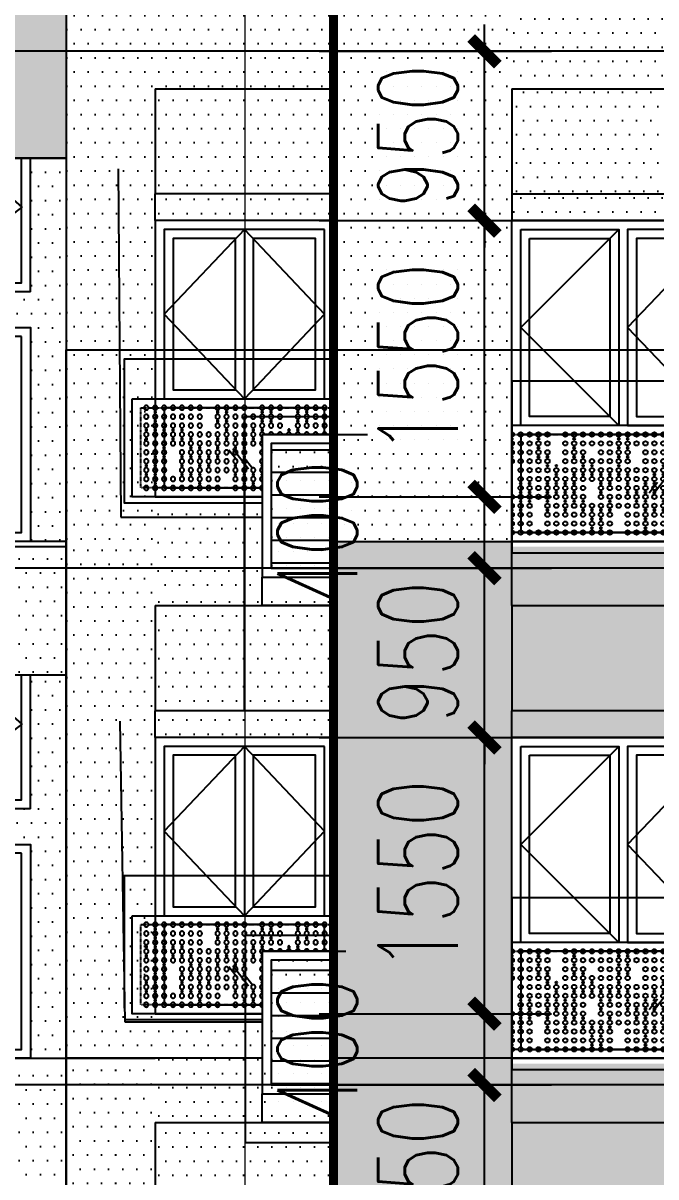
# Model space of a CAD drawing. Header units: millimetres. Extents: x 43 to 235305, y 0 to 139712.
# Drawn here: x 120008 to 123558, y 123375 to 129850 of the extents above; entities that cross this region are included whole.
import ezdxf
from ezdxf.xclip import XClip

# ---------------------------------------------------------------- set-up
doc = ezdxf.new("R2010")
doc.units = ezdxf.units.MM
doc.header["$XCLIPFRAME"] = 2
for name, pattern in [('CONTINOUS', [0]), ('DASH', [0.35, 0.25, -0.1]), ('DOTE', [2.4200000000000004, 2, -0.2, 0.02, -0.2]), ('HIDDEN', [7.5, 5, -2.5])]:
    doc.linetypes.add(name, pattern=pattern)
for name, color, linetype in [('A-AXIS', 1, 'DOTE'), ('A-DRWD-DIMS', 144, 'Continuous'), ('A-ELEV-DRWD', 130, 'Continuous'), ('A-ELEV-LINE', 30, 'Continuous'), ('A-ELEV-LINE1', 33, 'Continuous'), ('A-ELEV-LINE2', 55, 'Continuous'), ('A-ELEV-OPEN', 253, 'Continuous'), ('A-ELEV-OUT2', 6, 'CONTINOUS'), ('A-ELEV-PATT', 55, 'Continuous'), ('A-ELEV-SHUT', 215, 'Continuous'), ('A-HATH1', 251, 'Continuous'), ('A-WALL', 2, 'Continuous'), ('D-Hole', 8, 'HIDDEN'), ('DIM_IDEN', 3, 'Continuous'), ('Sun', 138, 'Continuous'), ('Window_detail', 165, 'Continuous')]:
    doc.layers.add(name, color=color, linetype=linetype)
doc.styles.add('_TCH_DIM_T3', font='SIMPLEX', dxfattribs={"width": 0.7058823529411767, "bigfont": 'GBCBIG'})
doc.dimstyles.new('_TCH_ARCH&&150', dxfattribs={"dimtxt": 446.25, "dimasz": 150, "dimexe": 375, "dimexo": 450, "dimgap": 150, "dimtad": 1, "dimdec": 0, "dimzin": 0, "dimdsep": 46, "dimtxsty": '_TCH_DIM_T3', "dimblk": 'ARCHTICK', "dimcen": 0.09, "dimclrt": 7, "dimazin": 2, "dimtfac": 1, "dimtdec": 0, "dimtix": 1, "dimtmove": 2, "dimatfit": 3, "dimfxl": 1, "dimtolj": 1, "dimtzin": 0, "dimarcsym": 0})

# ---------------------------------------------------------------- blocks, each defined once
blk = doc.blocks.new('A$C22E85F1C')
at = {"layer": 'A-HATH1'}
h = blk.add_hatch(dxfattribs=at)
h.set_pattern_fill('DOTS', color=256, scale=50, style=0)
h.set_pattern_definition([(7.016477563892661e-15, (-3749.999647964316, 750.0000996689196), (39.6875, 79.375), [0, -79.375])])
h.paths.add_polyline_path([(4650.000423662656, 10900.00055264507), (-2749.9996084866, 10950.00055264501), (-2749.9996084866, 7950.000091635797), (-2749.9996084866, 4950.000099668512), (-3749.99957633845, 4950.000099668512), (-3749.999647964316, 2900.000375764328), (-1499.999728325114, 2900.000375764328), (-1499.999728325172, 750.0000996689196), (50.00042419036618, 750.0000997107127), (50.00042413652409, 2900.000099751283), (50.0004241365823, 4050.000099751283), (950.0004241006682, 4050.000099751283), (950.0004241007264, 7950.000099669094), (4650.000423662656, 7950.000099669094)])
blk = doc.blocks.new('A$C25156A68')
at = {"layer": 'A-ELEV-PATT'}
h = blk.add_hatch(dxfattribs=at)
h.set_pattern_fill('ANSI31', color=256, scale=80, angle=135, style=0)
h.set_pattern_definition([(180, (-96021.55475567048, 77543.15562323859), (-2.131628207280301e-14, -127), [])])
h.paths.add_polyline_path([(50.00002816447522, 850.00000803289), (550.0000281643588, 850.00000803289), (550.0000281860121, 150.00000803289), (50.00002818601206, 150.00000803289)])
at = {"layer": 'A-ELEV-LINE'}
blk.add_lwpolyline([(2.818601205945015e-05, 99.99999999988358), (2.818601205945015e-05, -60.00000000011642), (600.0000281860121, -60.00000000011642), (600.0000281860121, 99.99999999988358)], close=True, dxfattribs=at)
at = {"layer": 'A-ELEV-SHUT'}
for points in [[(2.816447522491217e-05, 900.00000803289), (600.0000281643588, 900.00000803289), (600.0000281860121, 100.00000803289), (2.818601205945015e-05, 100.00000803289)], [(50.00002816447522, 850.00000803289), (550.0000281643588, 850.00000803289), (550.0000281860121, 150.00000803289), (50.00002818601206, 150.00000803289)]]:
    blk.add_lwpolyline(points, close=True, dxfattribs=at)
blk = doc.blocks.new('GGGG')
at = {"layer": 'A-ELEV-OPEN'}
for p, q in [((-176.0290317090694, -227.4544437791919), (0, 0)), ((-127.9908184655942, -95.66718616965227), (-220.3852467753459, -215.0538753734436)), ((-48.03821324394085, -131.787257609365), (44.356215065578, -12.40056840592297))]:
    blk.add_line(p, q, dxfattribs=at)
blk = doc.blocks.new('A$C26D120F1')
blk.add_circle((0, 0), 12.5)
blk = doc.blocks.new('A$C51B9566A')
at = {"layer": 'Sun'}
blk.add_lwpolyline([(1260, 550), (0, 550), (0, 0), (1260, 0)], close=True, dxfattribs=at)
at = {"layer": 'Sun', "color": 8, "linetype": 'DASH', "ltscale": 0.2}
blk.add_lwpolyline([(1210, 500), (50, 500), (50, 50), (1210, 50)], close=True, dxfattribs=at)
at = {"layer": 'Sun'}
for centre in [(80, 475), (130, 475), (280, 475), (330, 475), (480, 475), (530, 475), (730, 475), (780, 475), (1130, 475), (80, 425), (130, 425), (280, 425), (330, 425), (480, 425), (530, 425), (730, 425), (780, 425), (1130, 425), (80, 375), (80, 325), (330, 375), (380, 375), (380, 325), (480, 325), (530, 375), (530, 325), (580, 375), (580, 325), (630, 325), (680, 325), (730, 375), (730, 325), (780, 325), (930, 325), (980, 375), (980, 325), (1030, 375), (1030, 325), (1080, 375), (1130, 375), (1180, 375), (1180, 325), (80, 275), (180, 275), (230, 275), (330, 275), (380, 275), (430, 275), (480, 275), (630, 275), (680, 275), (780, 275), (880, 275), (930, 275), (1080, 275), (180, 225), (230, 225), (330, 225), (380, 225), (430, 225), (480, 225), (630, 225), (780, 225), (830, 225), (880, 225), (930, 225), (980, 225), (1080, 225), (1130, 225), (130, 125), (180, 175), (180, 125), (230, 175), (330, 175), (330, 125), (430, 175), (430, 125), (480, 175), (530, 175), (530, 125), (580, 125), (630, 125), (680, 175), (680, 125), (830, 175), (880, 175), (880, 125), (930, 125), (980, 175), (980, 125), (1130, 175), (1130, 125), (1180, 175), (1180, 125), (130, 75), (580, 75), (630, 75), (880, 75), (1130, 75)]:
    blk.add_circle(centre, 5, dxfattribs=at)
for p in [(80, 500), (80, 450), (130, 500), (130, 450), (180, 500), (180, 450), (230, 500), (230, 450), (280, 500), (280, 450), (330, 500), (330, 450), (430, 500), (430, 450), (480, 500), (480, 450), (530, 500), (530, 450), (580, 450), (630, 500), (630, 450), (680, 500), (680, 450), (730, 500), (730, 450), (780, 500), (780, 450), (880, 500), (880, 450), (930, 500), (930, 450), (980, 500), (980, 450), (1030, 500), (1030, 450), (1080, 500), (1080, 450), (1130, 500), (1130, 450), (1180, 500), (1180, 450), (80, 400), (130, 400), (180, 400), (230, 400), (280, 400), (330, 400), (430, 400), (480, 400), (530, 400), (580, 400), (630, 400), (680, 400), (730, 400), (780, 400), (880, 400), (930, 400), (980, 400), (1030, 400), (1080, 400), (1130, 400), (1180, 400), (80, 350), (180, 350), (230, 350), (280, 350), (330, 350), (380, 350), (430, 350), (480, 350), (530, 350), (580, 350), (630, 350), (680, 350), (730, 350), (780, 350), (830, 350), (880, 350), (930, 350), (980, 350), (1030, 350), (1080, 350), (1130, 350), (1180, 350), (80, 300), (80, 250), (180, 300), (180, 250), (230, 300), (230, 250), (280, 300), (280, 250), (330, 300), (330, 250), (380, 300), (380, 250), (430, 300), (430, 250), (480, 300), (480, 250), (530, 300), (530, 250), (580, 300), (630, 300), (630, 250), (680, 300), (680, 250), (730, 300), (730, 250), (780, 300), (780, 250), (830, 300), (830, 250), (880, 300), (880, 250), (930, 300), (930, 250), (980, 300), (980, 250), (1030, 300), (1080, 300), (1080, 250), (1130, 300), (1130, 250), (1180, 300), (1180, 250), (80, 200), (130, 200), (180, 200), (230, 200), (280, 200), (330, 200), (380, 200), (430, 200), (480, 200), (530, 200), (630, 200), (680, 200), (730, 200), (780, 200), (830, 200), (880, 200), (930, 200), (980, 200), (1080, 200), (1130, 200), (1180, 200), (80, 150), (130, 150), (180, 150), (230, 150), (330, 150), (380, 150), (430, 150), (480, 150), (530, 150), (580, 150), (630, 150), (680, 150), (730, 150), (780, 150), (830, 150), (880, 150), (930, 150), (980, 150), (1080, 150), (1130, 150), (1180, 150), (80, 100), (130, 100), (180, 100), (230, 100), (330, 100), (380, 100), (430, 100), (480, 100), (530, 100), (580, 100), (630, 100), (680, 100), (780, 100), (830, 100), (880, 100), (930, 100), (980, 100), (1030, 100), (1080, 100), (1130, 100), (1180, 100), (80, 50), (130, 50), (180, 50), (230, 50), (280, 50), (330, 50), (380, 50), (430, 50), (480, 50), (530, 50), (580, 50), (630, 50), (680, 50), (780, 50), (830, 50), (880, 50), (930, 50), (980, 50), (1030, 50), (1080, 50), (1130, 50), (1180, 50)]:
    blk.add_blockref('A$C26D120F1', p, dxfattribs=at)
blk = doc.blocks.new('A$C448F658A')
at = {"layer": 'A-ELEV-DRWD'}
blk.add_line((499.9996489819023, 1699.999977486004), (499.9996489817859, 749.9999764795648), dxfattribs=at)
for points in [[(49.9996489463374, 1699.999977486063), (949.999649017991, 1699.999977486063), (949.9996490178746, 749.9999764796521), (49.99964894622099, 749.9999764796521)], [(49.99964894674486, 699.9999764795939), (949.9996489464538, 699.9999764795939), (949.9996489464538, 249.9999754512974), (49.99964894697769, 249.9999754512974)]]:
    blk.add_lwpolyline(points, close=True, dxfattribs=at)
for points in [[(449.9996489817859, 799.9999764795648), (99.99964894622099, 799.9999764796521), (99.9996489463374, 1649.999977486063), (449.9996489819023, 1649.999977486004), (449.9996489817859, 799.9999764795648)], [(549.9996489817859, 799.9999764795648), (549.9996489819023, 1649.999977486004), (899.999649017991, 1649.999977486063), (899.9996490178746, 799.9999764796521), (549.9996489817859, 799.9999764795648)]]:
    blk.add_lwpolyline(points, dxfattribs=at)
at = {"layer": 'A-ELEV-LINE1'}
blk.add_lwpolyline([(-0.000351053022313863, 199.9999774875178), (-0.0003510536625981331, 1749.999977486237), (999.9996489463374, 1749.999977486237), (999.999648946512, 199.9999774875178), (-0.000351053022313863, 199.9999774875178)], dxfattribs=at)
at = {"layer": 'A-ELEV-OPEN'}
for points in [[(499.9996489819023, 1699.999977486004), (49.99964894627919, 1224.999976982857), (499.9996489817859, 749.9999764796521)], [(499.9996489819023, 1699.999977486004), (949.9996490179328, 1224.999976982857), (499.9996489820187, 749.9999764796521)]]:
    blk.add_lwpolyline(points, dxfattribs=at)
at = {"layer": 'A-ELEV-DRWD', "xscale": 0.5, "yscale": 0.5, "zscale": 0.5}
blk.add_blockref('GGGG', (564.6345764442231, 469.0350067435356), dxfattribs=at)
at = {"layer": 'Sun'}
ref = blk.add_blockref('A$C51B9566A', (-130.000351053488, 199.9999774875178), dxfattribs=at)
XClip(ref).set_block_clipping_path([(130.00000000020373, -35.01187695679255), (1301.5942964869027, 774.9999999994179)])
blk = doc.blocks.new('A$C357E671F')
at = {"layer": 'D-Hole', "ltscale": 0.02}
blk.add_line((1055.071095904917, 550), (1055.071095904917, 150.0000000001455), dxfattribs=at)
at = {"layer": 'Sun'}
blk.add_lwpolyline([(2060, 600), (0, 600), (0, -50), (2060, -50)], close=True, dxfattribs=at)
at = {"layer": 'Sun', "color": 8, "linetype": 'DASH', "ltscale": 0.2}
for points in [[(50.07109590491746, 550), (2010.071095904917, 550), (2010.071095904917, 0), (50.07109590491746, 0)], [(1005.071095904976, 550), (1055.071095904917, 550), (1055.071095904917, 0), (1005.071095904976, 0)]]:
    blk.add_lwpolyline(points, close=True, dxfattribs=at)
at = {"layer": 'Sun'}
for centre in [(130, 525), (280, 525), (480, 525), (730, 525), (780, 525), (1130, 525), (1230, 525), (1380, 525), (1630, 525), (1730, 525), (1880, 525), (130, 475), (280, 475), (480, 475), (730, 475), (780, 475), (1130, 475), (1230, 475), (1380, 475), (1630, 475), (1730, 475), (1880, 475), (80, 425), (130, 425), (280, 425), (330, 425), (480, 425), (530, 425), (730, 425), (780, 425), (1130, 425), (1230, 425), (1280, 425), (1380, 425), (1430, 425), (1580, 425), (1630, 425), (1680, 425), (1730, 425), (1780, 425), (1880, 425), (80, 375), (80, 325), (330, 375), (380, 375), (380, 325), (480, 325), (530, 375), (530, 325), (580, 375), (580, 325), (630, 325), (680, 325), (730, 375), (730, 325), (780, 325), (930, 325), (980, 375), (980, 325), (1030, 375), (1030, 325), (1080, 375), (1130, 375), (1230, 375), (1280, 375), (1280, 325), (1330, 325), (1380, 375), (1430, 375), (1430, 325), (1480, 375), (1480, 325), (1580, 375), (1630, 375), (1680, 375), (1780, 375), (1780, 325), (1830, 375), (1830, 325), (1880, 375), (1980, 325), (80, 275), (180, 275), (230, 275), (330, 275), (380, 275), (430, 275), (480, 275), (630, 275), (680, 275), (780, 275), (880, 275), (930, 275), (1480, 275), (1530, 275), (1780, 275), (1830, 275), (1930, 275), (1980, 275), (180, 225), (230, 225), (330, 225), (380, 225), (430, 225), (480, 225), (630, 225), (780, 225), (830, 225), (880, 225), (930, 225), (980, 225), (1230, 225), (1380, 225), (1530, 225), (1580, 225), (1730, 225), (1780, 225), (1930, 225), (1980, 225), (130, 125), (180, 175), (180, 125), (230, 175), (330, 175), (330, 125), (430, 175), (430, 125), (480, 175), (530, 175), (530, 125), (580, 125), (630, 125), (680, 175), (680, 125), (830, 175), (880, 175), (880, 125), (930, 125), (980, 175), (980, 125), (1130, 125), (1180, 175), (1180, 125), (1230, 175), (1280, 175), (1280, 125), (1330, 175), (1330, 125), (1380, 175), (1380, 125), (1530, 175), (1580, 175), (1580, 125), (1630, 175), (1630, 125), (1680, 125), (1730, 175), (1730, 125), (1880, 175), (1880, 125), (1980, 125), (130, 75), (580, 75), (630, 75), (880, 75), (1130, 75), (1630, 75), (1680, 75), (1880, 75), (1980, 75), (130, 25), (580, 25), (630, 25), (880, 25), (1130, 25), (1630, 25), (1680, 25), (1880, 25), (1980, 25)]:
    blk.add_circle(centre, 5, dxfattribs=at)
for p in [(80, 550), (130, 550), (180, 550), (230, 550), (280, 550), (330, 550), (430, 550), (480, 550), (530, 550), (580, 550), (630, 550), (680, 550), (730, 550), (780, 550), (830, 550), (880, 550), (930, 550), (980, 550), (1030, 550), (1080, 550), (1130, 550), (1180, 550), (1230, 550), (1280, 550), (1330, 550), (1380, 550), (1430, 550), (1480, 550), (1530, 550), (1630, 550), (1680, 550), (1730, 550), (1780, 550), (1830, 550), (1880, 550), (1930, 550), (1980, 550), (80, 500), (80, 450), (130, 500), (130, 450), (180, 500), (180, 450), (230, 500), (230, 450), (280, 500), (280, 450), (330, 500), (330, 450), (430, 500), (430, 450), (480, 500), (480, 450), (530, 500), (530, 450), (580, 500), (630, 500), (630, 450), (680, 500), (680, 450), (730, 500), (730, 450), (780, 500), (780, 450), (830, 500), (880, 500), (880, 450), (930, 500), (930, 450), (980, 500), (980, 450), (1030, 500), (1030, 450), (1080, 500), (1080, 450), (1130, 500), (1130, 450), (1180, 500), (1180, 450), (1230, 500), (1230, 450), (1280, 500), (1280, 450), (1330, 500), (1380, 500), (1380, 450), (1430, 500), (1430, 450), (1480, 500), (1480, 450), (1530, 500), (1530, 450), (1580, 450), (1630, 500), (1630, 450), (1680, 500), (1680, 450), (1730, 500), (1730, 450), (1780, 500), (1780, 450), (1830, 500), (1830, 450), (1880, 500), (1880, 450), (1930, 500), (1930, 450), (1980, 500), (1980, 450), (80, 400), (130, 400), (180, 400), (230, 400), (280, 400), (330, 400), (430, 400), (480, 400), (530, 400), (580, 400), (630, 400), (680, 400), (730, 400), (780, 400), (880, 400), (930, 400), (980, 400), (1030, 400), (1080, 400), (1130, 400), (1180, 400), (1230, 400), (1280, 400), (1380, 400), (1430, 400), (1480, 400), (1530, 400), (1580, 400), (1630, 400), (1680, 400), (1730, 400), (1780, 400), (1830, 400), (1880, 400), (1980, 400), (80, 350), (180, 350), (230, 350), (280, 350), (330, 350), (380, 350), (430, 350), (480, 350), (530, 350), (580, 350), (630, 350), (680, 350), (730, 350), (780, 350), (830, 350), (880, 350), (930, 350), (980, 350), (1030, 350), (1080, 350), (1130, 350), (1180, 350), (1230, 350), (1280, 350), (1330, 350), (1380, 350), (1430, 350), (1480, 350), (1530, 350), (1580, 350), (1630, 350), (1680, 350), (1780, 350), (1830, 350), (1880, 350), (1930, 350), (1980, 350), (80, 300), (80, 250), (180, 300), (180, 250), (230, 300), (230, 250), (280, 300), (280, 250), (330, 300), (330, 250), (380, 300), (380, 250), (430, 300), (430, 250), (480, 300), (480, 250), (530, 300), (530, 250), (580, 300), (630, 300), (630, 250), (680, 300), (680, 250), (730, 300), (730, 250), (780, 300), (780, 250), (830, 300), (830, 250), (880, 300), (880, 250), (930, 300), (930, 250), (980, 300), (980, 250), (1030, 300), (1080, 300), (1080, 250), (1130, 300), (1130, 250), (1180, 300), (1180, 250), (1230, 300), (1230, 250), (1280, 300), (1280, 250), (1330, 300), (1330, 250), (1380, 300), (1380, 250), (1430, 300), (1430, 250), (1480, 300), (1480, 250), (1530, 300), (1530, 250), (1580, 300), (1580, 250), (1630, 300), (1630, 250), (1680, 300), (1680, 250), (1730, 250), (1780, 300), (1780, 250), (1830, 300), (1830, 250), (1880, 300), (1880, 250), (1930, 300), (1930, 250), (1980, 300), (1980, 250), (80, 200), (130, 200), (180, 200), (230, 200), (280, 200), (330, 200), (380, 200), (430, 200), (480, 200), (530, 200), (630, 200), (680, 200), (730, 200), (780, 200), (830, 200), (880, 200), (930, 200), (980, 200), (1080, 200), (1130, 200), (1180, 200), (1230, 200), (1280, 200), (1330, 200), (1380, 200), (1430, 200), (1530, 200), (1580, 200), (1630, 200), (1680, 200), (1730, 200), (1780, 200), (1830, 200), (1880, 200), (1930, 200), (1980, 200), (80, 150), (130, 150), (180, 150), (230, 150), (330, 150), (380, 150), (430, 150), (480, 150), (530, 150), (580, 150), (630, 150), (680, 150), (730, 150), (780, 150), (830, 150), (880, 150), (930, 150), (980, 150), (1080, 150), (1130, 150), (1180, 150), (1230, 150), (1280, 150), (1330, 150), (1380, 150), (1430, 150), (1530, 150), (1580, 150), (1630, 150), (1680, 150), (1730, 150), (1780, 150), (1830, 150), (1880, 150), (1980, 150), (80, 100), (130, 100), (180, 100), (230, 100), (330, 100), (380, 100), (430, 100), (480, 100), (530, 100), (580, 100), (630, 100), (680, 100), (780, 100), (830, 100), (880, 100), (930, 100), (980, 100), (1030, 100), (1080, 100), (1130, 100), (1180, 100), (1230, 100), (1280, 100), (1330, 100), (1380, 100), (1430, 100), (1530, 100), (1580, 100), (1630, 100), (1680, 100), (1730, 100), (1830, 100), (1880, 100), (1980, 100), (80, 50), (80, 0), (130, 50), (130, 0), (180, 50), (180, 0), (230, 50), (230, 0), (280, 0), (330, 50), (330, 0), (380, 50), (380, 0), (430, 50), (430, 0), (480, 50), (480, 0), (530, 50), (530, 0), (580, 50), (580, 0), (630, 50), (630, 0), (680, 50), (680, 0), (780, 50), (780, 0), (830, 50), (830, 0), (880, 50), (880, 0), (930, 50), (930, 0), (980, 50), (980, 0), (1030, 50), (1030, 0), (1080, 50), (1080, 0), (1130, 50), (1130, 0), (1180, 50), (1180, 0), (1230, 50), (1230, 0), (1280, 50), (1330, 50), (1330, 0), (1380, 50), (1380, 0), (1430, 50), (1430, 0), (1480, 0), (1530, 50), (1530, 0), (1580, 50), (1580, 0), (1630, 50), (1630, 0), (1680, 50), (1680, 0), (1730, 50), (1730, 0), (1780, 0), (1830, 50), (1830, 0), (1880, 50), (1880, 0), (1980, 50), (1980, 0)]:
    blk.add_blockref('A$C26D120F1', p, dxfattribs=at)
blk = doc.blocks.new('A$C55CC3E66')
at = {"layer": 'A-ELEV-DRWD'}
for points in [[(49.99946904956596, 1750.000250121375), (574.9994691211614, 1750.000250121433), (574.9994691212196, 650.0002491150226), (49.99946904962417, 650.0002491149644)], [(624.9994690127205, 1750.000250121579), (1149.999469084432, 1750.000250121637), (1149.999469084723, 650.0002491148771), (624.9994690130115, 650.0002491148189)], [(1749.999469156377, 1750.000250121724), (1199.999469084665, 1750.000250121637), (1199.999469084723, 650.0002491148771), (1749.999469156435, 650.0002491149644)], [(99.99946904944954, 1700.000250121375), (524.9994691211614, 1700.000250121433), (524.9994691212196, 700.0002491150226), (99.99946904962417, 700.0002491149644)], [(674.9994690128369, 1700.000250121579), (1099.999469084432, 1700.000250121637), (1099.999469084723, 700.0002491148771), (674.9994690130115, 700.0002491148189)], [(1699.999469156261, 1700.000250121724), (1249.999469084665, 1700.000250121637), (1249.999469084723, 700.0002491148771), (1699.999469156435, 700.0002491149644)], [(1445.264587317128, 50.00024808663875), (49.99946915637702, 50.00024808669696), (49.99946915637702, 600.0002491149935), (1749.999469156377, 600.0002491149353), (1749.999469156377, 50.00024808678427), (49.99946915637702, 50.00024808681337)]]:
    blk.add_lwpolyline(points, close=True, dxfattribs=at)
at = {"layer": 'A-ELEV-LINE1'}
blk.add_lwpolyline([(1799.999469156493, 1800.000250121753), (-0.0005308435065671802, 1800.000250121753), (-0.000530843622982502, 0.000250123004661873), (1799.999469156377, 0.000250123004661873)], close=True, dxfattribs=at)
at = {"layer": 'A-ELEV-OPEN'}
for points in [[(574.9994691211614, 1750.000250121782), (49.99946904962417, 1200.000249618344), (574.9994691214524, 650.0002491150226)], [(624.9994690128369, 1750.000250121579), (1149.999469084549, 1200.000249618257), (624.9994690128951, 650.0002491148189)], [(1199.999469084549, 1750.000250121637), (1749.999469156261, 1200.000249618344), (1199.999469084607, 650.0002491148771)]]:
    blk.add_lwpolyline(points, dxfattribs=at)
at = {"layer": 'A-ELEV-OPEN', "extrusion": (0, 0, -1), "xscale": 0.5, "yscale": 0.5, "zscale": -0.5}
blk.add_blockref('GGGG', (-918.7941323898267, 378.4188327957527), dxfattribs=at)
at = {"layer": 'Sun'}
ref = blk.add_blockref('A$C357E671F', (1929.999469049624, 50.00025010760874), dxfattribs=dict(at, xscale=-1))
XClip(ref).set_block_clipping_path([(129.99999989321805, -113.494122393211), (2185.2464638700185, 850.0000000147702)])
blk = doc.blocks.new('A$C475613B6')
at = {"layer": 'A-HATH1'}
h = blk.add_hatch(dxfattribs=at)
h.set_pattern_fill('DOTS', color=256, scale=50, style=0)
h.set_pattern_definition([(7.016477563892661e-15, (10000.00020461227, 750.000383805891), (39.6875, 79.375), [0, -79.375])])
h.paths.add_polyline_path([(11700.00020461157, 4950.000107701577), (10000.00020461227, 4950.000107701577), (10000.00020461227, 4050.000107701577), (10200.00020461227, 4050.000107701577), (10200.00020461227, 2550.000107700645), (11200.00020461227, 2550.000107700645), (11200.00020461244, 1000.000107701926), (11200.00020461244, 970.000107701926), (11200.00020461209, 750.000383805891), (11700.00005262869, 750.000383805891), (11700.00005262869, 2900.000383797393)])
h = blk.add_hatch(dxfattribs=at)
h.set_pattern_fill('DOTS', color=256, scale=50, style=0)
h.set_pattern_definition([(7.016477563892661e-15, (4200.000204706099, 3350.000107701926), (39.6875, 79.375), [0, -79.375])])
h.paths.add_polyline_path([(9200.000204615179, 4050.000099669036), (4400.000204614829, 4050.000099669036), (4200.000204804353, 4050.000107701577), (4200.000204706099, 3290.000107701926), (6500.000204540032, 3290.000107701926), (7400.000204614829, 3290.000107701926), (9200.000204615004, 3290.000107701926)])
h = blk.add_hatch(dxfattribs=at)
h.set_pattern_fill('DOTS', color=256, scale=50, style=0)
h.set_pattern_definition([(7.016477563892661e-15, (9200.000204614364, 750.000107701926), (39.6875, 79.375), [0, -79.375])])
h.paths.add_polyline_path([(10200.00020461227, 4050.000107701577), (9200.00020461483, 4050.000107701577), (9200.00020461483, 4050.000099669036), (9200.000204614364, 750.000107701926), (10200.00020461227, 750.000107701926)])
h = blk.add_hatch(dxfattribs=at)
h.set_pattern_fill('DOTS', color=256, scale=50, style=0)
h.set_pattern_definition([(7.016477563892661e-15, (4200.000204320066, 600.0001157349325), (39.6875, 79.375), [0, -79.375])])
h.paths.add_polyline_path([(6500.000204539974, 3350.000107701926), (4200.000204706099, 3350.000107701926), (4200.000204320066, 600.0001157349325), (4400.00020461221, 600.0001157349325), (4400.000204612152, 720.0001077020424), (4400.000204611686, 750.0001536755008), (4400.00020461157, 2550.000153675152), (4400.000204612152, 2700.000107701926), (6500.000204539974, 2700.000107701926)])
h.paths.add_polyline_path([(9200.00020461483, 2700.000107701926), (7400.000204539858, 2700.000107701926), (6500.000204539858, 2700.000107701926), (4400.000204612152, 2700.000107701926), (4400.000204612094, 2550.000153675152), (6500.000204539741, 2550.000107701693), (7400.000204250799, 2550.000107701926), (9200.00020461483, 2550.000108265493)])
h = blk.add_hatch(dxfattribs=at)
h.set_pattern_fill('DOTS', color=256, scale=50, style=0)
h.set_pattern_definition([(7.016477563892661e-15, (7400.000204614771, 2700.000107701926), (39.6875, 79.375), [0, -79.375])])
h.paths.add_polyline_path([(9200.00020461483, 2700.000107701926), (9200.000204615004, 3290.000107701926), (7400.000204614829, 3290.000107701926), (7400.000204614771, 2700.000107701926)])
h = blk.add_hatch(dxfattribs=at)
h.set_pattern_fill('DOTS', color=256, scale=50, style=0)
h.set_pattern_definition([(7.016477563892661e-15, (10200.00020461227, 600.000107701926), (39.6875, 79.375), [0, -79.375])])
h.paths.add_polyline_path([(10550.00020458503, 1300.000107701926), (10200.00020461227, 1300.000107701926), (10200.00020461227, 600.000107701926), (10550.00020458503, 600.000107701926)])
at = {"layer": 'A-ELEV-LINE1'}
for p, q in [((10200.00020461227, 4050.000107701577), (10200.00020461227, 600.000107701926)), ((9200.000204614887, 3290.000107701926), (7400.000204614887, 3290.000107701926)), ((9200.000204615004, 3290.000107701926), (9200.00020461483, 2700.000107701926)), ((11200.00020461227, 3290.000115733943), (10200.00020461233, 3290.000115734001)), ((11200.00020461233, 3290.000115733768), (11200.00020461221, 2700.000115734118)), ((9200.000204614887, 2700.000107701926), (7400.000204539858, 2700.000107701926)), ((10200.00020461221, 2700.000115733652), (11200.00020461221, 2700.000115734118)), ((7400.000204614713, 2550.00010770181), (9200.00020461483, 2550.000107701984)), ((10200.00020461233, 2550.000107700645), (11100.00020461169, 2550.000107701169))]:
    blk.add_line(p, q, dxfattribs=at)
at = {"layer": 'A-ELEV-LINE2'}
for p, q in [((9200.000204614887, 2700.000107701926), (9200.000204614887, 2550.000107701984)), ((11200.00020461157, 2550.000115733594), (11200.00020461157, 2700.000115734118)), ((10200.00020461227, 750.000107701926), (9200.000204250799, 750.000107701926))]:
    blk.add_line(p, q, dxfattribs=at)
at = {"extrusion": (0, 0, -1), "xscale": -1, "zscale": -1}
blk.add_blockref('A$C55CC3E66', (-7399.999172791548, 749.999857580231), dxfattribs=at)
ref = blk.add_blockref('A$C448F658A', (10200.00055566593, 800.0001302144374))
XClip(ref).set_block_clipping_path([(1192.755354117835, 86.89236706201336), (399.99964893161086, 86.89236704059294), (399.999648946512, 549.9999774874886), (-191.17985648929607, 549.9999774874886), (-191.17985648929607, 2040.8241916251136), (1207.2621591651114, 2040.8241916251136)])
ref = blk.add_blockref('A$C25156A68', (10000.00017642067, 450.000099669036))
XClip(ref).set_block_clipping_path([(200.0000281909015, -649.9999839353986), (700.0000282271067, 1000.0000070251117)])
blk = doc.blocks.new('A$C58F4550F')
at = {"layer": 'A-ELEV-LINE1'}
for p, q in [((-0.0001519866054877639, 2300.000145381782), (2249.999848009669, 2300.000145381782)), ((-0.0001519866054877639, 2300.000145381782), (-0.0001519866054877639, 150.0001428222749)), ((2249.999848009553, 150.0001453902805), (2249.999848009611, 2300.000145381782)), ((-0.0001519866054877639, 150.0001453902805), (2249.999848009669, 150.0001453902805))]:
    blk.add_line(p, q, dxfattribs=at)
at = {"layer": 'A-ELEV-LINE2'}
blk.add_line((-0.0001519866054877639, 150.0001453902805), (-1100.000000014028, 150.0001453740406), dxfattribs=at)
blk = doc.blocks.new('核心筒2')
at = {"layer": 'A-HATH1'}
h = blk.add_hatch(dxfattribs=at)
h.set_pattern_fill('DOTS', color=256, scale=50, style=0)
h.set_pattern_definition([(7.016477563892661e-15, (259982.2302657588, -42542.53409566975), (39.6875, 79.375), [0, -79.375])])
h.paths.add_polyline_path([(262232.2302657551, -41822.53409566125), (259982.2302657588, -41822.53409566125), (259982.2302657588, -42542.53409566975), (262232.2302657547, -42542.53409566975)])
h = blk.add_hatch(dxfattribs=at)
h.set_pattern_fill('DOTS', color=256, scale=50, style=0)
h.set_pattern_definition([(7.016477563892661e-15, (259982.2302657588, -45442.53409566975), (39.6875, 79.375), [0, -79.375])])
h.paths.add_polyline_path([(262232.2302657551, -44722.53409566125), (259982.2302657588, -44722.53409566125), (259982.2302657588, -45442.53409566975), (262232.2302657547, -45442.53409566975)])
at = {"layer": 'A-ELEV-LINE1'}
for p, q in [((259982.2302657588, -41792.53409566125), (259982.2302657588, -47592.53409566128)), ((259982.2302657589, -42542.53409566975), (262232.2302657552, -42542.53409566975)), ((259982.230265759, -42542.53409566975), (262232.2302657552, -42542.53409566975)), ((262232.2302657551, -44692.53409566128), (262232.2302657551, -42542.53409566972)), ((259982.230265759, -45442.53409566975), (262232.2302657552, -45442.53409566975)), ((262232.2302657552, -47592.53409566125), (262232.2302657552, -45442.53409566975))]:
    blk.add_line(p, q, dxfattribs=at)
at = {"layer": 'A-ELEV-LINE2'}
for p, q in [((262232.2302657547, -42542.53409566975), (262232.2302657551, -41792.53409566125)), ((262232.2302657552, -44692.53409566125), (259482.2302657588, -44692.53409566125)), ((262232.2302657547, -45442.53409566975), (262232.2302657551, -44692.53409566131)), ((262232.2302657552, -47592.53409566125), (259482.2302657588, -47592.53409566125))]:
    blk.add_line(p, q, dxfattribs=at)
blk = doc.blocks.new('A$C33016C81')
at = {"layer": 'A-HATH1'}
h = blk.add_hatch(dxfattribs=at)
h.set_pattern_fill('DOTS', color=256, scale=50, style=0)
h.set_pattern_definition([(7.016709298534877e-15, (10599.99991843506, 5650.000008031959), (39.6875, 79.375), [0, -79.375])])
h.paths.add_polyline_path([(11199.9999184513, 6169.999999999971), (10599.99991843506, 6169.999999999971), (10599.99991844641, 5749.999999999971), (10599.99991844641, 5650.000008031988), (11199.9999184513, 5650.000008031959)])
h = blk.add_hatch(dxfattribs=at)
h.set_pattern_fill('DOTS', color=256, scale=50, style=0)
h.set_pattern_definition([(7.016709298534877e-15, (4399.999918430403, 150.0000080330356), (39.6875, 79.375), [0, -79.375])])
h.paths.add_polyline_path([(9199.999918454676, 5919.999954026513), (7399.999918526621, 5919.999954026513), (7399.999918526621, 5949.999999999971), (6499.999918379588, 5949.999999999971), (6499.999918379588, 5920.000000000087), (4399.999918451882, 5920.000000000087), (4399.999918451882, 5590.000008032919), (6499.999918379704, 5590.000008032919), (7399.999918454385, 5590.000008032919), (9199.999918454676, 5590.000008032919)])
h.paths.add_polyline_path([(7399.999918379704, 5590.000008032919), (6499.999918379704, 5590.000008032686), (6499.999918379821, 5000.000008032686), (7399.999918379821, 5000.000008032774)])
h.paths.add_polyline_path([(9199.999918379704, 5590.000008032919), (7399.999918379704, 5590.000008033065), (7399.999918379821, 5000.000008032832), (9199.99991837982, 5000.000008033036)])
h.paths.add_polyline_path([(9199.999918090238, 5000.000008033036), (7399.999918379821, 5000.000008032832), (6499.999918379646, 5000.000008032686), (4399.999918451766, 5000.000008032453), (4399.999918430403, 4850.000054006116), (6499.999918379472, 4850.000008032628), (7399.999918454443, 4850.000008032774), (9199.999918090238, 4850.000008596428)])
h.paths.add_polyline_path([(7399.999918090296, 4850.000008032774), (6499.999918379472, 4850.000008032686), (6499.999918379588, 3050.000008032919), (7399.999918090471, 3050.000008032919)])
h.paths.add_polyline_path([(9199.999918454676, 3019.999962059432), (7399.999918526562, 3019.999962059403), (7399.999918526562, 3050.000008032919), (6499.999918379588, 3050.000008032919), (6499.999918379588, 3020.000008033006), (4399.999918451882, 3020.000008033006), (4399.999918451882, 2750.000008032919), (6499.999918379704, 2750.000008032919), (7399.999918454385, 2750.000008032774), (9199.999918454676, 2750.000008032919)])
h.paths.add_polyline_path([(7399.999918379704, 2750.000008032774), (6499.999918379704, 2750.000008032686), (6499.999918379821, 2100.000008032686), (7399.999918379821, 2100.000008032774)])
h.paths.add_polyline_path([(9199.999918090238, 2100.000008032919), (7399.999918379821, 2100.000008032745), (6499.999918379646, 2100.000008032686), (4399.999918451766, 2100.000008032512), (4399.999918430403, 1950.000054006116), (6499.999918379472, 1950.000008032628), (7399.999918454443, 1950.000008032774), (9199.999918090238, 1950.000008596428)])
h.paths.add_polyline_path([(9199.999918454734, 2750.000008032919), (7399.999918379704, 2750.000008032919), (7399.999918379821, 2100.000008032745), (9199.999918454618, 2100.000008032919)])
h.paths.add_polyline_path([(10199.9999184513, 5649.999991966964), (10199.9999184513, 5749.999999999854), (10199.9999184513, 5950.000008597708), (9999.999918441055, 5949.999999999971), (9199.999918454152, 5949.999999999971), (9199.999918454094, 5800.000000000058), (9199.999918454676, 5590.000008032919), (9199.99991837982, 5000.000008033123), (9199.999918090238, 4850.000008596428), (9199.99991809047, 3050.000008597708), (10199.9999184513, 3050.000008597708)])
h.paths.add_polyline_path([(10199.9999184513, 3050.000008597708), (9199.999918454734, 3050.000008597708), (9199.999918454734, 3019.999962059432), (9199.999918454676, 2750.000008032919), (9199.999918454618, 2100.000008032919), (9199.999918090238, 1950.000008596428), (9199.99991809047, 150.0000085977081), (10199.9999184513, 150.0000085977081)])
h.paths.add_polyline_path([(7399.999918090296, 1950.000008032774), (6499.999918379472, 1950.000008032686), (6499.999918379588, 150.0000080330356), (7399.999918090471, 150.0000085977081)])
h = blk.add_hatch(dxfattribs=at)
h.set_pattern_fill('DOTS', color=256, scale=50, style=0)
h.set_pattern_definition([(7.016709298534877e-15, (10199.9999184513, 2750.000008031988), (39.6875, 79.375), [0, -79.375])])
h.paths.add_polyline_path([(11199.99991845211, 3270.000008032919), (10549.99991843494, 3270.00000802867), (10549.99991842476, 3600.000008032919), (10199.9999184513, 3600.000008032919), (10199.9999184513, 2689.999999999854), (11199.99991845206, 2690.000008031813), (11199.9999184513, 3050.000008597708), (11850.00047836147, 3050.000008597708), (11850.00047836147, 5950.000088887609), (11699.99976646842, 5950.000276103907), (11199.9999184513, 5950.000276103907), (11199.99991845194, 5000.000008032133), (10199.9999184513, 5000.000008031639), (10199.9999184513, 4850.000008031639), (11199.99991845211, 4850.000008031639)])
h = blk.add_hatch(dxfattribs=at)
h.set_pattern_fill('DOTS', color=256, scale=50, style=0)
h.set_pattern_definition([(7.016709298534877e-15, (10199.9999184513, 5000.000008031639), (39.6875, 79.375), [0, -79.375])])
h.paths.add_polyline_path([(11199.99991845206, 5650.000008031959), (10599.99991844641, 5650.000008031988), (10599.99991844641, 5649.999991966964), (10199.9999184513, 5649.999991966964), (10199.9999184513, 5000.000008031639), (11199.99991845194, 5000.000008032133)])
h = blk.add_hatch(dxfattribs=at)
h.set_pattern_fill('DOTS', color=256, scale=50, style=0)
h.set_pattern_definition([(7.016709298534877e-15, (10599.99991843506, 149.999999970285), (39.6875, 79.375), [0, -79.375])])
h.paths.add_polyline_path([(11850.00047836135, 149.9999988276104), (10549.99991844175, 150.0000085961365), (10549.99991844641, 8.032919140532613e-06), (10199.99991845194, 0), (10199.9999184513, 700.0000080329191), (10549.99991842476, 700.0000080329191), (10549.99991843553, 370.0000080329191), (11199.99991845211, 370.0000080329191), (11199.99991845497, 3050.000000000058), (11850.00047836135, 3050.000008597708)])
h = blk.add_hatch(dxfattribs=at)
h.set_pattern_fill('DOTS', color=256, scale=50, style=0)
h.set_pattern_definition([(7.016709298534877e-15, (10199.9999184513, 2100.000008031639), (39.6875, 79.375), [0, -79.375])])
h.paths.add_polyline_path([(11199.99991845206, 2690.000008031988), (10199.9999184513, 2690.000008031988), (10199.9999184513, 2100.000008031639), (11199.99991845194, 2100.000008032162)])
at = {"layer": 'A-ELEV-LINE1'}
for p, q in [((10199.9999184513, -1.164153218269348e-10), (10199.9999184513, 6170.00000803289)), ((10199.999918452, 5799.999999999884), (10199.99991845194, 5590.000008031988)), ((9199.999918454676, 5590.000008032919), (7399.999918379704, 5590.000008032919)), ((9199.999918379704, 5590.00000803321), (9199.99991837982, 5000.000008033123)), ((11199.999918452, 5590.000008031959), (10199.99991845206, 5590.000008031988)), ((11199.99991845206, 5590.000008031813), (11199.99991845194, 5000.000008032162)), ((7399.999918379821, 5000.000008032832), (9199.99991845456, 5000.000008033036)), ((10199.99991845194, 5000.000008031639), (11199.99991845194, 5000.000008032133)), ((7399.999918454443, 4850.000008032803), (9199.999918454443, 4850.000008033036)), ((9199.999918454676, 2690.000008032919), (7399.999918379704, 2690.000008032919)), ((9199.999918454734, 2690.000008032919), (9199.999918454618, 2100.000008032919)), ((11199.9999184513, 2690.000008031988), (10199.999918452, 2690.000008031988)), ((11199.99991845206, 2690.000008031813), (11199.99991845194, 2100.000008032162))]:
    blk.add_line(p, q, dxfattribs=at)
at = {"layer": 'A-ELEV-LINE2'}
for p, q in [((9199.999918454676, 5590.000008032919), (9199.999918454676, 5950.00000056476)), ((9199.999918090238, 4850.000008596428), (9199.999918090238, 5000.000008596428)), ((11199.9999184513, 4850.000008031609), (11199.9999184513, 5000.000008032133)), ((9199.99991809047, 3050.000008597708), (10199.99991845188, 3050.000008597708)), ((9199.999918454676, 2690.000008032919), (9199.999918454676, 3050.000008597708)), ((10599.999918441, 3050.000008597708), (11850.00047836135, 3050.000008597708))]:
    blk.add_line(p, q, dxfattribs=at)
at = {"extrusion": (0, 0, -1), "xscale": -1, "zscale": -1}
blk.add_blockref('A$C55CC3E66', (-7400.000449662155, 3049.999758474674), dxfattribs=at)
ref = blk.add_blockref('A$C448F658A', (10200.00027023401, 3100.00003054543))
XClip(ref).set_block_clipping_path([(1170.3066133825341, 153.89199763190118), (399.99964820139576, 153.89199761112104), (399.999648946512, 549.9999774875178), (-68.77624362136703, 549.9999774875178), (-68.77624362136703, 1840.852530524222), (1198.523655807192, 1840.852530524222)])
ref = blk.add_blockref('A$C25156A68', (9999.999890260398, 2750))
XClip(ref).set_block_clipping_path([(200.0000281916, -174.99999196820136), (693.0432055345154, 991.5230749392067)])
blk = doc.blocks.new('A$C1A436226')
at = {"layer": 'A-ELEV-DRWD'}
blk.add_line((-875, 49.9999999999709), (-875, 1150.000000000029), dxfattribs=at)
blk.add_lwpolyline([(-1700, 1150.000000000029), (-50, 1150.000000000029), (-50, 49.9999999999709), (-1700, 49.9999999999709)], close=True, dxfattribs=at)
for points in [[(-925, 1100.000000000029), (-925, 99.9999999999709), (-1650, 99.9999999999709), (-1650, 1100.000000000029), (-925, 1100.000000000029)], [(-875, 1100.000000000029), (-100, 1100.000000000029), (-100, 99.9999999999709), (-875, 99.9999999999709)]]:
    blk.add_lwpolyline(points, dxfattribs=at)
at = {"layer": 'A-ELEV-LINE1'}
blk.add_lwpolyline([(0, 1200.000000000029), (-1750, 1200.000000000029), (-1750, 0), (0, 0)], close=True, dxfattribs=at)
at = {"layer": 'Window_detail', "lineweight": 0}
for points in [[(-1519.154617693683, 608.3758651378157, 0, 0, 0), (-1175, 608.3758651378157, 66.66666666666666, 0, 0), (-925, 608.3758651378157, 0, 0, 0)], [(-229.9647984627518, 608.3758651378157, 0, 0, 0), (-625, 608.3758651378157, 66.66666666666666, 0, 0), (-875, 608.3758651378157, 0, 0, 0)]]:
    blk.add_lwpolyline(points, format="xyseb", dxfattribs=at)
blk = doc.blocks.new('A$C4DD540B2')
at = {"layer": 'A-HATH1'}
h = blk.add_hatch(dxfattribs=at)
h.set_pattern_fill('DOTS', color=256, scale=50, style=0)
h.set_pattern_definition([(7.016477563892661e-15, (0, -1399.999999991443), (39.6875, 79.375), [0, -79.375])])
h.paths.add_polyline_path([(2249.999999996391, 750.0000000000582), (1950.001770059578, 750.0000000000582), (1950.001770059578, 0.000693282694555819), (200.0017700635362, 0.0006932826363481581), (200.0017700635362, 750.0000000000582), (0, 750.0000000000582), (0, -1399.999999991443), (200.0017700635362, -1399.999999991443), (200.0017700635362, -199.9992986842408), (1950.001770063536, -199.9992986842408), (1950.001770063536, -1399.999999991443), (2249.999999996391, -1399.999999991443)])
at = {"layer": 'A-ELEV-DRWD'}
for points in [[(799.3351033955696, 750), (799.3351033955696, 50.00069328260724), (250.0017700635944, 50.00069328260724), (250.0017700635944, 750)], [(749.3351033955696, 750), (749.3351033955696, 100.0006932826072), (300.0017700635944, 100.0006932826072), (300.0017700635944, 750)], [(1349.668436727545, 750), (1349.668436727545, 50.00069328260724), (799.3351033956278, 50.00069328260724), (799.3351033956278, 750)], [(1299.668436727545, 750), (1299.668436727545, 100.0006932826072), (849.3351033956278, 100.0006932826072), (849.3351033956278, 750)], [(1349.668436727545, 750), (1349.668436727545, 50.00069328260724), (1900.001770059578, 50.00069328260724), (1900.001770059578, 750)], [(1399.668436727545, 750), (1399.668436727545, 100.0006932826072), (1850.001770059578, 100.0006932826072), (1850.001770059578, 750)]]:
    blk.add_lwpolyline(points, dxfattribs=at)
at = {"layer": 'A-ELEV-LINE1'}
for p, q in [((200.0017700635362, 0.0006932825781404972), (200.0017700635362, 750.0000000000291)), ((1950.001770059578, 0.001386556745273992), (1950.00177005952, 750)), ((200.0017700635362, 0.0006932825781404972), (1950.001770059578, 0.0006932826363481581))]:
    blk.add_line(p, q, dxfattribs=at)
at = {"layer": 'A-ELEV-OPEN'}
for points in [[(561.7460796627565, 750), (249.001770063478, 475.0006932826072), (799.3351033954532, 50.00069328260724)], [(1036.924127128383, 750), (1349.668436727661, 475.0006932826072), (799.335103395686, 50.00069328260724)], [(1520.257460460241, 750), (1900.001770059578, 475.0006932826072), (1349.668436727545, 50.00069328260724)]]:
    blk.add_lwpolyline(points, dxfattribs=at)
blk.add_blockref('A$C1A436226', (1950.001770063536, -1399.99929868427))
blk = doc.blocks.new('_ArchTick')
at = {"color": 0, "linetype": 'ByBlock', "const_width": 0.4}
blk.add_lwpolyline([(-0.5, -0.5), (0.5, 0.5)], dxfattribs=at)
blk = doc.blocks.new('*D2120')
at = {"layer": 'A-DRWD-DIMS', "color": 0, "lineweight": -2, "transparency": 16777216}
for p, q in [((122596.259487049, 129691.325994783), (122596.259487049, 129841.325994783)), ((121668.4193630539, 129691.325994783), (122971.259487049, 129691.325994783)), ((122596.259487049, 128741.3262333192), (122596.259487049, 129691.325994783)), ((121668.419363054, 128741.3262333192), (122971.259487049, 128741.3262333192)), ((122596.259487049, 128741.3262333192), (122596.259487049, 128591.3262333192))]:
    blk.add_line(p, q, dxfattribs=at)
at = {"layer": 'Defpoints', "color": 0, "transparency": 16777216}
for p in [(121218.4193630539, 129691.325994783), (122596.259487049, 129691.325994783), (121218.419363054, 128741.3262333192)]:
    blk.add_point(p, dxfattribs=at)
at = {"layer": 'A-DRWD-DIMS', "color": 0, "lineweight": -2, "transparency": 16777216, "xscale": 150, "yscale": 150, "zscale": 150}
for p, rotation in [((122596.259487049, 129691.325994783), 270), ((122596.259487049, 128741.3262333192), 90)]:
    blk.add_blockref('_ArchTick', p, dxfattribs=dict(at, rotation=rotation))
at = {"layer": 'A-DRWD-DIMS', "color": 7, "lineweight": 0, "transparency": 16777216, "insert": (122223.134487049, 129216.326114051), "char_height": 446.25, "attachment_point": 5, "rotation": 90, "style": '_TCH_DIM_T3'}
blk.add_mtext('\\A1;950', dxfattribs=at)
blk = doc.blocks.new('*D2121')
at = {"layer": 'A-DRWD-DIMS', "color": 0, "lineweight": -2, "transparency": 16777216}
for p, q in [((121668.419363054, 128741.3262333193), (122971.2594870491, 128741.3262333193)), ((122596.2594870491, 127191.3262333206), (122596.2594870491, 128741.3262333193)), ((121668.4193630542, 127191.3262333206), (122971.2594870491, 127191.3262333206))]:
    blk.add_line(p, q, dxfattribs=at)
at = {"layer": 'Defpoints', "color": 0, "transparency": 16777216}
for p in [(121218.419363054, 128741.3262333193), (122596.2594870491, 128741.3262333193), (121218.4193630542, 127191.3262333206)]:
    blk.add_point(p, dxfattribs=at)
at = {"layer": 'A-DRWD-DIMS', "color": 0, "lineweight": -2, "transparency": 16777216, "xscale": 150, "yscale": 150, "zscale": 150}
for p, rotation in [((122596.2594870491, 128741.3262333193), 90), ((122596.2594870491, 127191.3262333206), 270)]:
    blk.add_blockref('_ArchTick', p, dxfattribs=dict(at, rotation=rotation))
at = {"layer": 'A-DRWD-DIMS', "color": 7, "lineweight": 0, "transparency": 16777216, "insert": (122223.1344870491, 127966.3262333199), "char_height": 446.25, "attachment_point": 5, "rotation": 90, "style": '_TCH_DIM_T3'}
blk.add_mtext('\\A1;1550', dxfattribs=at)
blk = doc.blocks.new('*D2122')
at = {"layer": 'A-DRWD-DIMS', "color": 0, "lineweight": -2, "transparency": 16777216}
for p, q in [((121668.4193630542, 127191.3262333205), (122971.2594870492, 127191.3262333205)), ((122596.2594870492, 126791.3259947828), (122596.2594870492, 127191.3262333205)), ((121668.4193630543, 126791.3259947828), (122971.2594870492, 126791.3259947828))]:
    blk.add_line(p, q, dxfattribs=at)
at = {"layer": 'Defpoints', "color": 0, "transparency": 16777216}
for p in [(121218.4193630542, 127191.3262333205), (122596.2594870492, 127191.3262333205), (121218.4193630543, 126791.3259947828)]:
    blk.add_point(p, dxfattribs=at)
at = {"layer": 'A-DRWD-DIMS', "color": 0, "lineweight": -2, "transparency": 16777216, "xscale": 150, "yscale": 150, "zscale": 150}
for p, rotation in [((122596.2594870492, 127191.3262333205), 90), ((122596.2594870492, 126791.3259947828), 270)]:
    blk.add_blockref('_ArchTick', p, dxfattribs=dict(at, rotation=rotation))
at = {"layer": 'A-DRWD-DIMS', "color": 7, "lineweight": 0, "transparency": 16777216, "insert": (121658.759487049, 126991.3261140517), "char_height": 446.25, "attachment_point": 5, "rotation": 90, "style": '_TCH_DIM_T3'}
blk.add_mtext('\\A1;400', dxfattribs=at)
blk = doc.blocks.new('*D2123')
at = {"layer": 'A-DRWD-DIMS', "color": 0, "lineweight": -2, "transparency": 16777216}
for p, q in [((122596.2594870493, 126791.3259947828), (122596.2594870493, 126941.3259947828)), ((121668.4193630543, 126791.3259947828), (122971.2594870493, 126791.3259947828)), ((122596.2594870493, 125841.3262333192), (122596.2594870493, 126791.3259947828)), ((121668.4193630544, 125841.3262333192), (122971.2594870493, 125841.3262333192)), ((122596.2594870493, 125841.3262333192), (122596.2594870493, 125691.3262333192))]:
    blk.add_line(p, q, dxfattribs=at)
at = {"layer": 'Defpoints', "color": 0, "transparency": 16777216}
for p in [(121218.4193630543, 126791.3259947828), (122596.2594870493, 126791.3259947828), (121218.4193630544, 125841.3262333192)]:
    blk.add_point(p, dxfattribs=at)
at = {"layer": 'A-DRWD-DIMS', "color": 0, "lineweight": -2, "transparency": 16777216, "xscale": 150, "yscale": 150, "zscale": 150}
for p, rotation in [((122596.2594870493, 126791.3259947828), 270), ((122596.2594870493, 125841.3262333192), 90)]:
    blk.add_blockref('_ArchTick', p, dxfattribs=dict(at, rotation=rotation))
at = {"layer": 'A-DRWD-DIMS', "color": 7, "lineweight": 0, "transparency": 16777216, "insert": (122223.1344870493, 126316.326114051), "char_height": 446.25, "attachment_point": 5, "rotation": 90, "style": '_TCH_DIM_T3'}
blk.add_mtext('\\A1;950', dxfattribs=at)
blk = doc.blocks.new('*D2124')
at = {"layer": 'A-DRWD-DIMS', "color": 0, "lineweight": -2, "transparency": 16777216}
for p, q in [((121668.4193630544, 125841.3262333193), (122971.2594870494, 125841.3262333193)), ((122596.2594870494, 124291.3262333205), (122596.2594870494, 125841.3262333193)), ((121668.4193630546, 124291.3262333205), (122971.2594870494, 124291.3262333205))]:
    blk.add_line(p, q, dxfattribs=at)
at = {"layer": 'Defpoints', "color": 0, "transparency": 16777216}
for p in [(121218.4193630544, 125841.3262333193), (122596.2594870494, 125841.3262333193), (121218.4193630546, 124291.3262333205)]:
    blk.add_point(p, dxfattribs=at)
at = {"layer": 'A-DRWD-DIMS', "color": 0, "lineweight": -2, "transparency": 16777216, "xscale": 150, "yscale": 150, "zscale": 150}
for p, rotation in [((122596.2594870494, 125841.3262333193), 90), ((122596.2594870494, 124291.3262333205), 270)]:
    blk.add_blockref('_ArchTick', p, dxfattribs=dict(at, rotation=rotation))
at = {"layer": 'A-DRWD-DIMS', "color": 7, "lineweight": 0, "transparency": 16777216, "insert": (122223.1344870494, 125066.3262333198), "char_height": 446.25, "attachment_point": 5, "rotation": 90, "style": '_TCH_DIM_T3'}
blk.add_mtext('\\A1;1550', dxfattribs=at)
blk = doc.blocks.new('*D2125')
at = {"layer": 'A-DRWD-DIMS', "color": 0, "lineweight": -2, "transparency": 16777216}
for p, q in [((121668.4193630546, 124291.3262333205), (122971.2594870495, 124291.3262333205)), ((122596.2594870495, 123891.3259947828), (122596.2594870495, 124291.3262333205)), ((121668.4193630546, 123891.3259947828), (122971.2594870495, 123891.3259947828))]:
    blk.add_line(p, q, dxfattribs=at)
at = {"layer": 'Defpoints', "color": 0, "transparency": 16777216}
for p in [(121218.4193630546, 124291.3262333205), (122596.2594870495, 124291.3262333205), (121218.4193630546, 123891.3259947828)]:
    blk.add_point(p, dxfattribs=at)
at = {"layer": 'A-DRWD-DIMS', "color": 0, "lineweight": -2, "transparency": 16777216, "xscale": 150, "yscale": 150, "zscale": 150}
for p, rotation in [((122596.2594870495, 124291.3262333205), 90), ((122596.2594870495, 123891.3259947828), 270)]:
    blk.add_blockref('_ArchTick', p, dxfattribs=dict(at, rotation=rotation))
at = {"layer": 'A-DRWD-DIMS', "color": 7, "lineweight": 0, "transparency": 16777216, "insert": (121658.7594870493, 124091.3261140517), "char_height": 446.25, "attachment_point": 5, "rotation": 90, "style": '_TCH_DIM_T3'}
blk.add_mtext('\\A1;400', dxfattribs=at)
blk = doc.blocks.new('*D2126')
at = {"layer": 'A-DRWD-DIMS', "color": 0, "lineweight": -2, "transparency": 16777216}
for p, q in [((122596.2594870497, 123891.3259947828), (122596.2594870497, 124041.3259947828)), ((121668.4193630546, 123891.3259947828), (122971.2594870497, 123891.3259947828)), ((122596.2594870497, 122941.3262333193), (122596.2594870497, 123891.3259947828)), ((121668.4193630547, 122941.3262333193), (122971.2594870497, 122941.3262333193)), ((122596.2594870497, 122941.3262333193), (122596.2594870497, 122791.3262333193))]:
    blk.add_line(p, q, dxfattribs=at)
at = {"layer": 'Defpoints', "color": 0, "transparency": 16777216}
for p in [(121218.4193630546, 123891.3259947828), (122596.2594870497, 123891.3259947828), (121218.4193630547, 122941.3262333193)]:
    blk.add_point(p, dxfattribs=at)
at = {"layer": 'A-DRWD-DIMS', "color": 0, "lineweight": -2, "transparency": 16777216, "xscale": 150, "yscale": 150, "zscale": 150}
for p, rotation in [((122596.2594870497, 123891.3259947828), 270), ((122596.2594870497, 122941.3262333193), 90)]:
    blk.add_blockref('_ArchTick', p, dxfattribs=dict(at, rotation=rotation))
at = {"layer": 'A-DRWD-DIMS', "color": 7, "lineweight": 0, "transparency": 16777216, "insert": (122223.1344870497, 123416.326114051), "char_height": 446.25, "attachment_point": 5, "rotation": 90, "style": '_TCH_DIM_T3'}
blk.add_mtext('\\A1;950', dxfattribs=at)

msp = doc.modelspace()

# ---------------------------------------------------------------- linework, layer by layer
at = {"layer": 'A-AXIS'}
for p, q in [((134593.070855091, 129691.3262333207), (99475.78073694714, 129691.3262333207)), ((134593.070855091, 126791.3262333207), (99475.78073694714, 126791.3262333207)), ((134593.070855091, 123891.3262333207), (99475.78073694714, 123891.3262333207))]:
    msp.add_line(p, q, dxfattribs=at)
at = {"layer": 'A-ELEV-LINE1'}
msp.add_line((120249.2746583133, 131141.3262333203), (120249.2748102999, 126791.3262333207), dxfattribs=at)
at = {"layer": 'A-ELEV-OUT2', "const_width": 50}
msp.add_lwpolyline([(127749.2746583123, 11041.32623332068), (127749.2746583123, 130241.3262333203), (121749.2746583127, 130241.3262333203), (121749.2746583127, 11041.32623332068)], dxfattribs=at)
at = {"layer": 'DIM_IDEN', "lineweight": 0}
msp.add_line((121262.6090165737, 16563.22366499546), (121253.2281328646, 135036.4516725132), dxfattribs=at)

# ---------------------------------------------------------------- block references
at = {"xscale": -1}
for name, p in [('A$C22E85F1C', (116499.2750819749, 126191.3261336518)), ('核心筒2', (380231.5049240685, 168733.860328982))]:
    msp.add_blockref(name, p, dxfattribs=at)
ref = msp.add_blockref('A$C33016C81', (131949.2745767646, 120991.3262333207), dxfattribs=dict(xscale=-1))
XClip(ref).set_block_clipping_path([(-856.3468736420036, -211.86822273989674), (11699.999766468361, 7025.000274815684)])
at = {"layer": 'A-ELEV-LINE1', "xscale": -1}
msp.add_blockref('A$C475613B6', (131949.2748629249, 126191.3261256187), dxfattribs=at)
at = {"layer": 'A-ELEV-LINE1'}
ref = msp.add_blockref('A$C58F4550F', (120249.2746583096, 126791.3263640343), dxfattribs=dict(at, xscale=-1))
XClip(ref).set_block_clipping_path([(-0.0001519865181762725, 120.00014539029507), (2249.9998480096983, 2300.000145381782)])
at = {"layer": 'A-WALL', "xscale": -1}
for p in [(120249.2746583097, 128341.3262333123), (120249.2746583097, 125441.3262333123)]:
    msp.add_blockref('A$C4DD540B2', p, dxfattribs=at)

# ---------------------------------------------------------------- dimensions: what is measured, and where the dimension line sits
at = {"layer": 'A-DRWD-DIMS', "lineweight": 0}
for p1, p2, distance, picture, middle in [((121218.419363054, 128741.3262333192), (121218.4193630539, 129691.3259947829), -1377.8401239951054, '*D2120', (122223.134487049, 129216.326114051)), ((121218.4193630542, 127191.3262333205), (121218.419363054, 128741.3262333192), -1377.8401239951054, '*D2121', (122223.1344870491, 127966.3262333199)), ((121218.4193630543, 125841.3262333192), (121218.4193630542, 126791.3259947828), -1377.8401239951056, '*D2123', (122223.1344870493, 126316.326114051)), ((121218.4193630545, 124291.3262333205), (121218.4193630543, 125841.3262333192), -1377.8401239951054, '*D2124', (122223.1344870494, 125066.3262333198)), ((121218.4193630547, 122941.3262333192), (121218.4193630546, 123891.3259947827), -1377.8401239950908, '*D2126', (122223.1344870497, 123416.326114051))]:
    dim = msp.add_aligned_dim(p1=p1, p2=p2, distance=distance, dimstyle='_TCH_ARCH&&150', dxfattribs=at)
    dim.commit()
    dim.dimension.update_dxf_attribs({"geometry": picture, "text_midpoint": middle})
for base, p1, p2, angle, picture, middle in [((122596.2594870492, 127191.3262333205), (121218.4193630542, 126791.3259947828), (121218.4193630542, 127191.3262333205), 90, '*D2122', (121658.759487049, 126991.3261140517)), ((122596.2594870495, 124291.3262333205), (121218.4193630546, 123891.3259947827), (121218.4193630545, 124291.3262333204), 90.0000000000146, '*D2125', (121658.7594870493, 124091.3261140517))]:
    dim = msp.add_linear_dim(base=base, p1=p1, p2=p2, angle=angle, dimstyle='_TCH_ARCH&&150', dxfattribs=at)
    dim.commit()
    dim.dimension.update_dxf_attribs({"geometry": picture, "text_midpoint": middle, "dimtype": 161})

doc.saveas('drawing.dxf')
